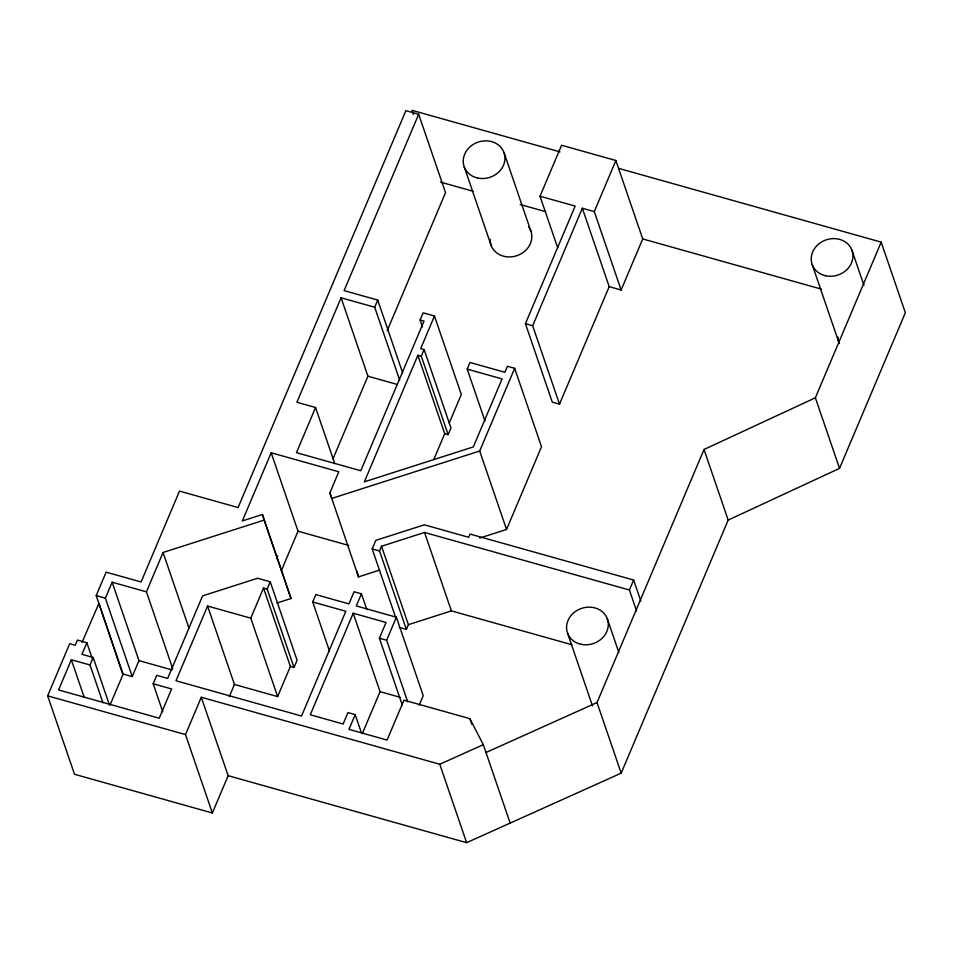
<?xml version="1.0" encoding="UTF-8"?>
<svg xmlns="http://www.w3.org/2000/svg" width="953" height="953" viewBox="0 0 953 953"><rect width="100%" height="100%" fill="white"/><g stroke="black" fill="none" stroke-linecap="round" stroke-linejoin="round"><path stroke-width="1.43" d="M402.404 705.423L379.389 638.2L386.048 622.464L353.218 613.232L310.285 714.774L343.116 724.006L347.94 712.594L355.195 714.631L348.977 729.355L387.085 740.064L403.953 700.145L469.853 718.657L483.302 744.674L439.774 764.258L201.297 697.251L228.148 775.682L212.364 813.004L74.501 774.265L47.65 695.845L69.7 643.704L75.227 645.264L77.419 640.071L86.854 642.715L92.131 658.118M172.791 668.863L146.428 591.837L112.132 582.2L138.983 660.62L132.229 676.594L123.068 674.021L96.217 595.589L106.128 572.157L141.08 581.985L179.498 491.093L238.083 507.556L405.883 110.655L418.677 114.253L445.527 192.673L387.144 330.774M102.96 702.802L90.011 664.98L71.344 659.738L58.574 689.936L159.234 718.217L171.611 688.948L153.171 683.766L156.733 675.343L167.68 678.417L202.572 595.887L257.632 578.245L270.223 581.783L297.074 660.203L294 667.481L290.367 666.457L263.516 588.037L267.15 589.061L294 667.481M132.229 676.594L105.378 598.162L112.132 582.2M86.854 642.715L81.934 654.33L93.18 657.487L109.476 705.101M90.011 664.98L93.18 657.487M146.428 591.837L163.058 552.49L264.16 520.088L291.01 598.52L276.966 603.011M484.946 420.94L467.196 369.121L470.008 362.474L504.887 372.278L507.425 366.274L514.656 368.299L479.693 451.019L331.644 498.467L329.881 492.88L338.803 471.771L271.176 452.77L242.36 520.934L262.409 514.501L291.01 598.52M207.587 606.037L234.438 684.457L277.621 696.595L250.782 618.175L207.587 606.037L175.995 680.764L301.529 716.025L345.82 611.278L312.703 601.974L315.824 594.589L348.941 603.892L354.087 591.73L361.437 593.79L366.702 609.193M399.641 380.056L374.708 307.235L341.079 297.789L296.907 402.261L315.55 407.503L334.729 463.515M418.677 114.253L344.104 290.629L377.733 300.076L402.666 372.897M315.55 407.503L296.454 452.675L360.77 470.746L424.037 321.101L420.118 319.994L423.144 312.834L434.461 316.015L461.312 394.447L449.256 422.965M212.364 813.004L185.513 734.584L201.297 697.251M374.708 307.235L377.733 300.076M250.782 618.175L263.516 588.037M276.501 558.601L277.668 555.873M267.15 589.061L270.223 581.783M281.314 570.728L298.027 531.202L271.176 452.77M229.268 696.691L234.438 684.457M332.931 458.977L367.929 376.209L341.079 297.789M417.867 355.266L444.717 433.686L448.148 434.651L421.297 356.231L417.867 355.266L364.368 481.837L473.331 446.909L502.076 378.925L467.196 369.121M434.461 316.015L420.69 348.619L424.109 349.572L450.96 428.004L448.148 434.651M421.297 356.231L424.109 349.572M277.621 696.595L290.367 666.457M395.674 617.532L372.182 548.916L375.792 540.375L424.347 524.817L468.673 537.278L470.032 534.061L633.626 580.032L640.821 601.033M361.437 593.79L356.291 605.965L396.377 617.222L423.227 695.654L419.225 705.125M399.033 627.336L406.383 629.409L379.532 550.977L381.534 546.248L424.55 532.465L629.409 590.014L636.604 611.028M557.767 248.03L540.017 196.223L561.567 145.249L615.876 160.509L642.727 238.929L621.13 290.01L609.193 286.65L582.343 208.231L594.291 211.59L621.13 290.01M433.794 459.549L444.717 433.686M407.741 701.861L386.644 640.249L396.377 617.222M609.193 286.65L559.506 404.155L552.275 402.13L525.425 323.698L575.147 206.086L540.017 196.223M559.506 404.155L532.656 325.735L582.343 208.231M362.319 733.631L380.068 691.664L353.218 613.232M406.383 629.409L408.384 624.668L381.534 546.248M594.291 211.59L615.876 160.509M479.752 538.028L506.543 529.451L541.507 446.731L514.656 368.299M629.409 590.014L633.626 580.032M228.148 775.682L466.625 842.678L621.189 773.145L597.019 702.564L704.017 449.494L815.375 397.794L881.18 242.133L618.568 168.347M621.189 773.145L728.187 520.076L704.017 449.494M728.187 520.076L839.533 468.376L905.35 312.715L881.18 242.133M110.095 704.815L122.901 674.724L98.909 603.44L82.029 642.417M485.994 752.513L597.019 702.564M329.881 492.88L358.495 576.887L379.639 570.108M408.384 624.668L451.4 610.885L571.74 644.693M559.995 151.884L412.03 110.322L413.459 114.467M440.465 182.106L473.188 191.291M520.135 204.49L545.747 211.673M642.727 238.929L821.141 289.057M525.425 323.698L532.656 325.735M367.929 376.209L397.353 384.476M298.027 531.202L348.75 545.45M379.389 638.2L386.644 640.249M96.217 595.589L105.378 598.162M380.068 691.664L400.057 697.274M138.983 660.62L171.85 669.852M47.65 695.845L185.513 734.584M372.182 548.916L379.532 550.977M851.97 250.317L863.954 285.328M812.194 264.565L839.045 342.985M815.375 397.794L839.533 468.376M503.994 152.551L530.845 230.971M464.218 166.799L491.069 245.231M607.335 618.842L618.842 652.46M567.559 633.102L592.492 705.923M479.693 451.019L506.543 529.451M420.118 319.994L422.513 326.998M424.55 532.465L451.4 610.885M483.302 744.674L510.153 823.094M469.853 718.657L471.771 724.256M439.774 764.258L466.625 842.678M355.195 714.631L361.425 732.845M312.703 601.974L329.476 650.982M163.058 552.49L188.956 628.11M153.171 683.766L162.76 711.772M71.344 659.738L84.281 697.548M356.732 571.3L358.495 576.887M262.409 514.501L264.16 520.088M528.701 226.945A21.121 18.548 -18.9 0 1 516.502 255.809A21.121 18.548 -18.9 0 1 490.092 239.286M839.259 343.545A21.121 18.548 -18.9 0 1 838.068 337.052M477.572 177.985A21.121 18.548 -18.9 0 0 504.542 154.386A21.121 18.548 -18.9 0 0 470.21 146.667A21.121 18.548 -18.9 0 0 477.572 177.985M825.548 275.739A21.121 18.548 -18.9 0 0 852.518 252.14A21.121 18.548 -18.9 0 0 818.186 244.433A21.121 18.548 -18.9 0 0 825.548 275.739M580.913 644.276A21.133 18.548 -18.9 0 0 607.871 620.677A21.133 18.548 -18.9 0 0 573.539 612.97A21.133 18.548 -18.9 0 0 580.913 644.276"/></g></svg>
